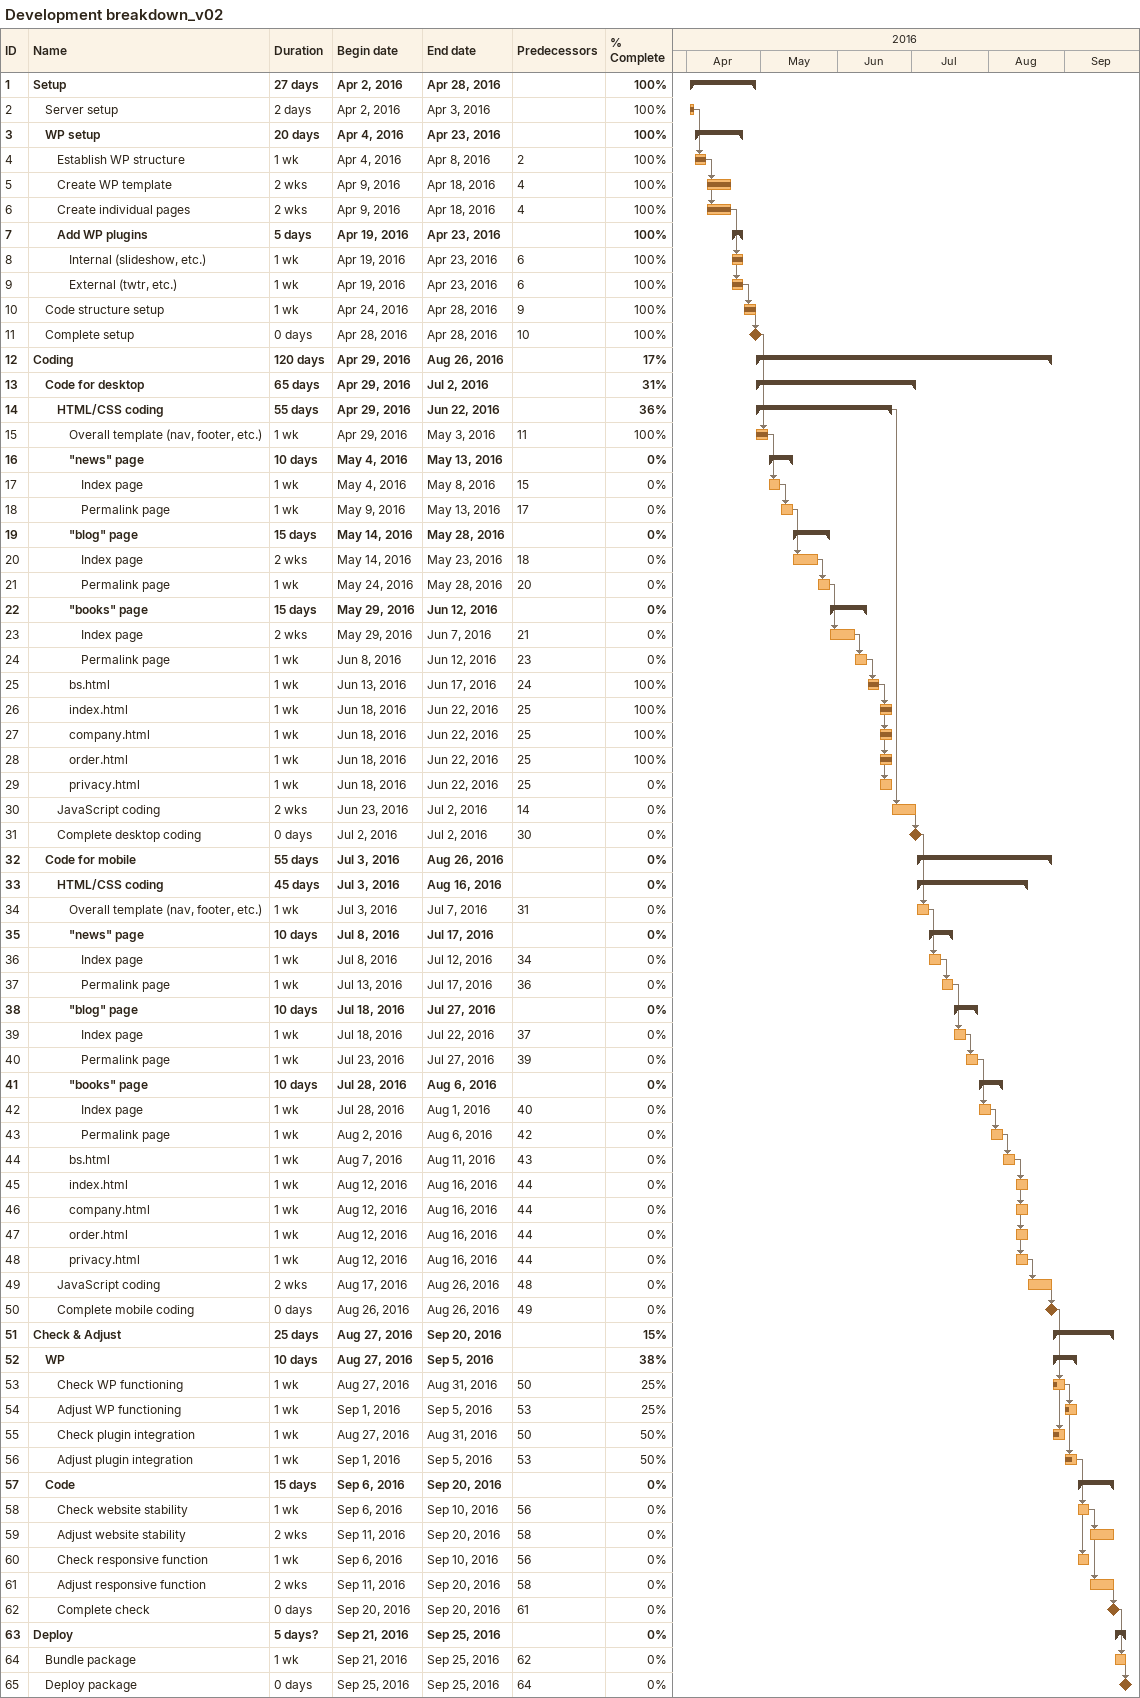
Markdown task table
Development breakdown_v02

| ID | Level | Task | Duration | Start | Finish | Predecessors | % complete |
|---|---|---|---|---|---|---|---|
| 1 | 1 | **Setup** | 27d | 2016-04-02 | 2016-04-28 |  | 100 |
| 2 | 2 | Server setup | 2d | 2016-04-02 | 2016-04-03 |  | 100 |
| 3 | 2 | **WP setup** | 20d | 2016-04-04 | 2016-04-23 |  | 100 |
| 4 | 3 | Establish WP structure | 1w | 2016-04-04 | 2016-04-08 | 2 | 100 |
| 5 | 3 | Create WP template | 2w | 2016-04-09 | 2016-04-18 | 4 | 100 |
| 6 | 3 | Create individual pages | 2w | 2016-04-09 | 2016-04-18 | 4 | 100 |
| 7 | 3 | **Add WP plugins** | 5d | 2016-04-19 | 2016-04-23 |  | 100 |
| 8 | 4 | Internal (slideshow, etc.) | 1w | 2016-04-19 | 2016-04-23 | 6 | 100 |
| 9 | 4 | External (twtr, etc.) | 1w | 2016-04-19 | 2016-04-23 | 6 | 100 |
| 10 | 2 | Code structure setup | 1w | 2016-04-24 | 2016-04-28 | 9 | 100 |
| 11 | 2 | Complete setup | 0d | 2016-04-28 | 2016-04-28 | 10 | 100 |
| 12 | 1 | **Coding** | 120d | 2016-04-29 | 2016-08-26 |  | 17 |
| 13 | 2 | **Code for desktop** | 65d | 2016-04-29 | 2016-07-02 |  | 31 |
| 14 | 3 | **HTML/CSS coding** | 55d | 2016-04-29 | 2016-06-22 |  | 36 |
| 15 | 4 | Overall template (nav, footer, etc.) | 1w | 2016-04-29 | 2016-05-03 | 11 | 100 |
| 16 | 4 | **"news" page** | 10d | 2016-05-04 | 2016-05-13 |  | 0 |
| 17 | 5 | Index page | 1w | 2016-05-04 | 2016-05-08 | 15 | 0 |
| 18 | 5 | Permalink page | 1w | 2016-05-09 | 2016-05-13 | 17 | 0 |
| 19 | 4 | **"blog" page** | 15d | 2016-05-14 | 2016-05-28 |  | 0 |
| 20 | 5 | Index page | 2w | 2016-05-14 | 2016-05-23 | 18 | 0 |
| 21 | 5 | Permalink page | 1w | 2016-05-24 | 2016-05-28 | 20 | 0 |
| 22 | 4 | **"books" page** | 15d | 2016-05-29 | 2016-06-12 |  | 0 |
| 23 | 5 | Index page | 2w | 2016-05-29 | 2016-06-07 | 21 | 0 |
| 24 | 5 | Permalink page | 1w | 2016-06-08 | 2016-06-12 | 23 | 0 |
| 25 | 4 | bs.html | 1w | 2016-06-13 | 2016-06-17 | 24 | 100 |
| 26 | 4 | index.html | 1w | 2016-06-18 | 2016-06-22 | 25 | 100 |
| 27 | 4 | company.html | 1w | 2016-06-18 | 2016-06-22 | 25 | 100 |
| 28 | 4 | order.html | 1w | 2016-06-18 | 2016-06-22 | 25 | 100 |
| 29 | 4 | privacy.html | 1w | 2016-06-18 | 2016-06-22 | 25 | 0 |
| 30 | 3 | JavaScript coding | 2w | 2016-06-23 | 2016-07-02 | 14 | 0 |
| 31 | 3 | Complete desktop coding | 0d | 2016-07-02 | 2016-07-02 | 30 | 0 |
| 32 | 2 | **Code for mobile** | 55d | 2016-07-03 | 2016-08-26 |  | 0 |
| 33 | 3 | **HTML/CSS coding** | 45d | 2016-07-03 | 2016-08-16 |  | 0 |
| 34 | 4 | Overall template (nav, footer, etc.) | 1w | 2016-07-03 | 2016-07-07 | 31 | 0 |
| 35 | 4 | **"news" page** | 10d | 2016-07-08 | 2016-07-17 |  | 0 |
| 36 | 5 | Index page | 1w | 2016-07-08 | 2016-07-12 | 34 | 0 |
| 37 | 5 | Permalink page | 1w | 2016-07-13 | 2016-07-17 | 36 | 0 |
| 38 | 4 | **"blog" page** | 10d | 2016-07-18 | 2016-07-27 |  | 0 |
| 39 | 5 | Index page | 1w | 2016-07-18 | 2016-07-22 | 37 | 0 |
| 40 | 5 | Permalink page | 1w | 2016-07-23 | 2016-07-27 | 39 | 0 |
| 41 | 4 | **"books" page** | 10d | 2016-07-28 | 2016-08-06 |  | 0 |
| 42 | 5 | Index page | 1w | 2016-07-28 | 2016-08-01 | 40 | 0 |
| 43 | 5 | Permalink page | 1w | 2016-08-02 | 2016-08-06 | 42 | 0 |
| 44 | 4 | bs.html | 1w | 2016-08-07 | 2016-08-11 | 43 | 0 |
| 45 | 4 | index.html | 1w | 2016-08-12 | 2016-08-16 | 44 | 0 |
| 46 | 4 | company.html | 1w | 2016-08-12 | 2016-08-16 | 44 | 0 |
| 47 | 4 | order.html | 1w | 2016-08-12 | 2016-08-16 | 44 | 0 |
| 48 | 4 | privacy.html | 1w | 2016-08-12 | 2016-08-16 | 44 | 0 |
| 49 | 3 | JavaScript coding | 2w | 2016-08-17 | 2016-08-26 | 48 | 0 |
| 50 | 3 | Complete mobile coding | 0d | 2016-08-26 | 2016-08-26 | 49 | 0 |
| 51 | 1 | **Check & Adjust** | 25d | 2016-08-27 | 2016-09-20 |  | 15 |
| 52 | 2 | **WP** | 10d | 2016-08-27 | 2016-09-05 |  | 38 |
| 53 | 3 | Check WP functioning | 1w | 2016-08-27 | 2016-08-31 | 50 | 25 |
| 54 | 3 | Adjust WP functioning | 1w | 2016-09-01 | 2016-09-05 | 53 | 25 |
| 55 | 3 | Check plugin integration | 1w | 2016-08-27 | 2016-08-31 | 50 | 50 |
| 56 | 3 | Adjust plugin integration | 1w | 2016-09-01 | 2016-09-05 | 53 | 50 |
| 57 | 2 | **Code** | 15d | 2016-09-06 | 2016-09-20 |  | 0 |
| 58 | 3 | Check website stability | 1w | 2016-09-06 | 2016-09-10 | 56 | 0 |
| 59 | 3 | Adjust website stability | 2w | 2016-09-11 | 2016-09-20 | 58 | 0 |
| 60 | 3 | Check responsive function | 1w | 2016-09-06 | 2016-09-10 | 56 | 0 |
| 61 | 3 | Adjust responsive function | 2w | 2016-09-11 | 2016-09-20 | 58 | 0 |
| 62 | 3 | Complete check | 0d | 2016-09-20 | 2016-09-20 | 61 | 0 |
| 63 | 1 | **Deploy** | 5d? | 2016-09-21 | 2016-09-25 |  | 0 |
| 64 | 2 | Bundle package | 1w | 2016-09-21 | 2016-09-25 | 62 | 0 |
| 65 | 2 | Deploy package | 0d | 2016-09-25 | 2016-09-25 | 64 | 0 |
